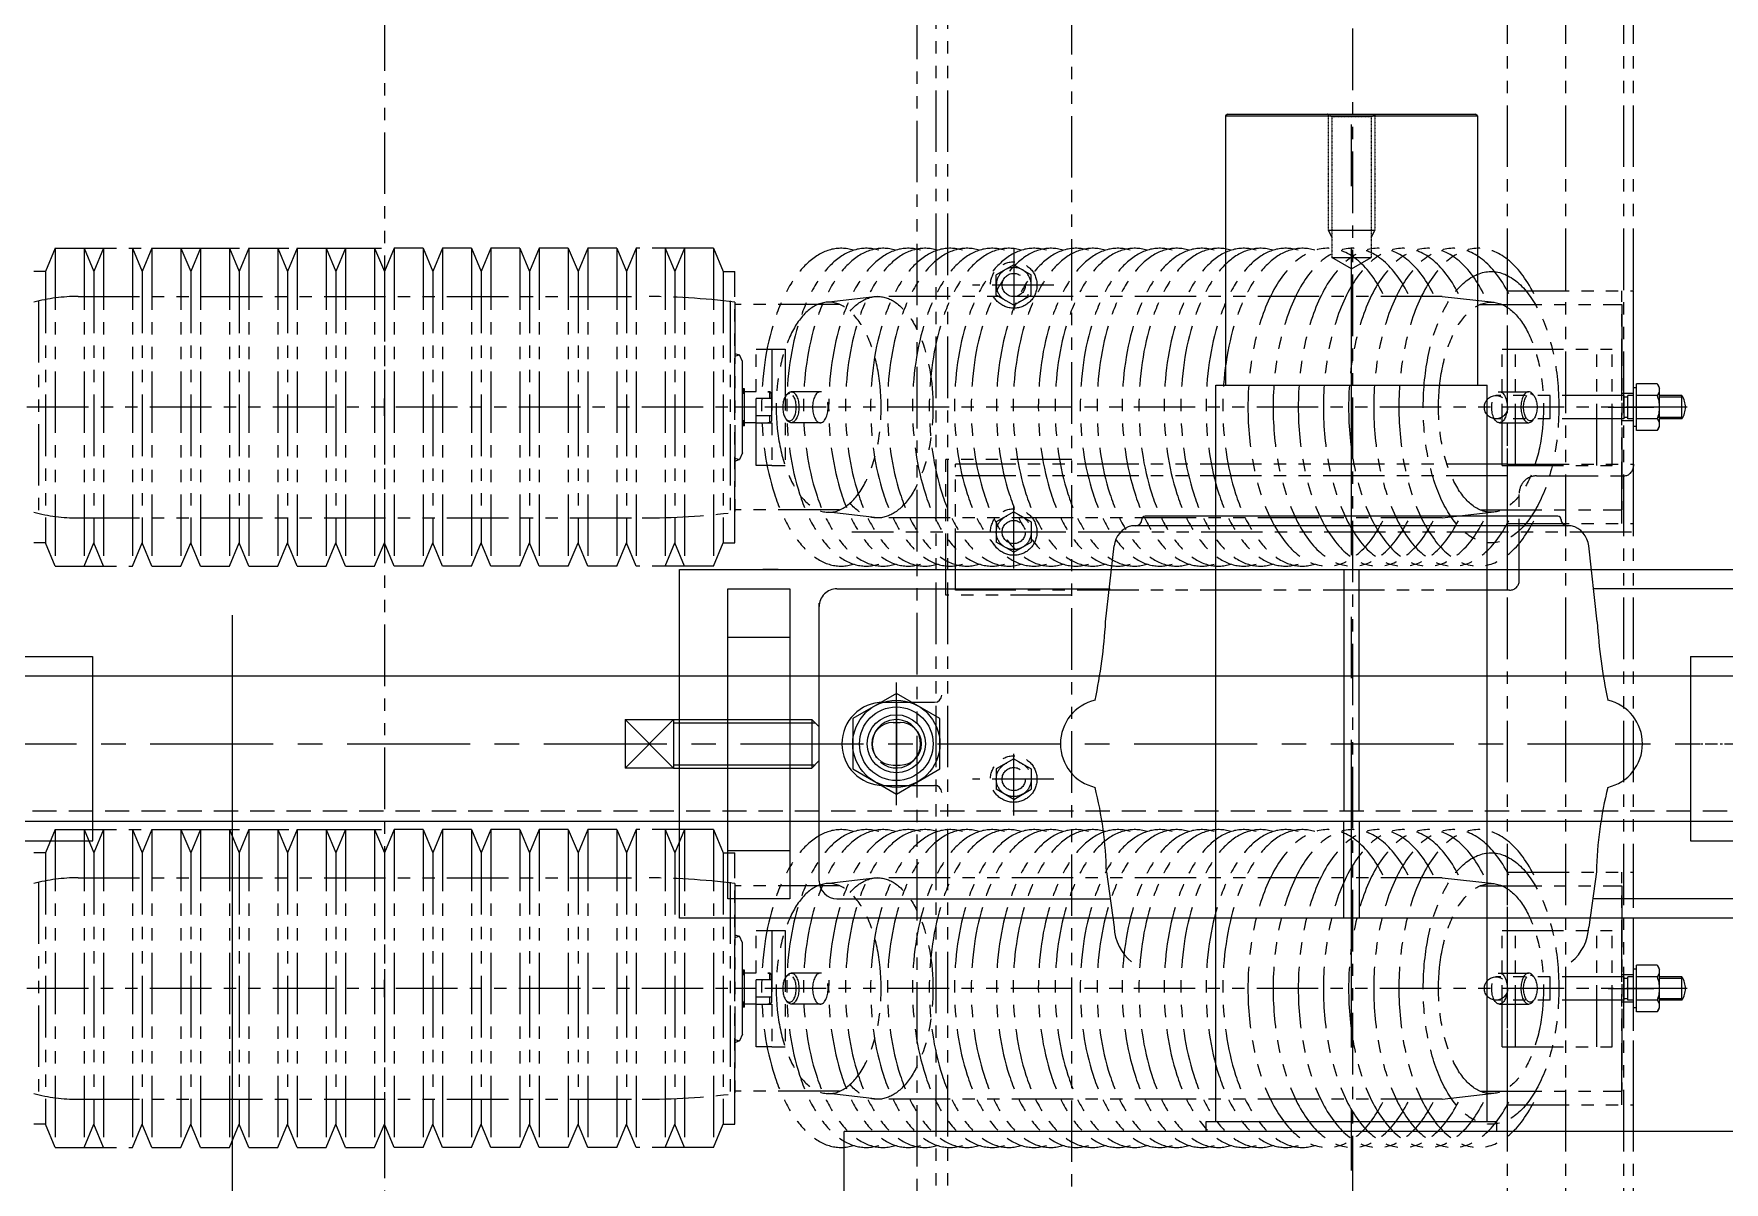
# Model space of a CAD drawing. Header units: millimetres. Extents: x -243837 to -5443, y 40 to 285140.
# Drawn here: x -191191 to -190318, y 79291 to 79884 of the extents above; entities that cross this region are included whole.
import ezdxf

# ---------------------------------------------------------------- set-up
doc = ezdxf.new("R2010")
doc.units = ezdxf.units.MM
for name, pattern in [('CENTER', [50.8, 31.75, -6.35, 6.35, -6.35]), ('CENTER2', [1.125, 0.75, -0.125, 0.125, -0.125]), ('HIDDEN', [0.375, 0.25, -0.125]), ('PHANTOM', [63.5, 31.75, -6.35, 6.35, -6.35, 6.35, -6.35])]:
    doc.linetypes.add(name, pattern=pattern)
for name, color, linetype, lineweight in [('2', 3, 'Continuous', 20), ('CEN', 1, 'CENTER', 9), ('HIDDEN', 2, 'HIDDEN', 0), ('OBJECT R', 3, 'Continuous', 25), ('PHANTAM', 21, 'PHANTOM', 0), ('R-CENTER', 1, 'CENTER2', 5), ('R-OBJECT', 2, 'Continuous', 20)]:
    doc.layers.add(name, color=color, linetype=linetype, lineweight=lineweight)

# ---------------------------------------------------------------- blocks, each defined once
blk = doc.blocks.new('DDFDFDFFSDF')
at = {"layer": 'PHANTAM'}
for p, q in [((0, 4910.71, -0.65), (0, -644.61, -0.71)), ((500, -210.93, 165.86), (500, 4894.73, 172.22)), ((580, 574.86, 166.13), (580, 4894.73, 170.79)), ((610, 574.86, 166.13), (610, 4894.73, 170.79)), ((640, 574.86, -0.71), (640, 4894.73, 3.95)), ((645, 574.86, 166.13), (645, 4894.73, 170.79)), ((275, 4027.73, 3889.13), (275, 1154.11, 10120.64)), ((285, 1154.11, 5494.02), (285, 4027.73, -737.49)), ((291, 1154.11, 3328.28), (291, 4027.73, -2903.24)), ((355, 1648.89, 6939.76), (355, 4027.73, 4506.98)), ((-170, 2755.39, 170.28), (-175, 2743.39, 170.28)), ((-170, 2755.39, 170.28), (-170, 2591.39, 170.28)), ((-170, 2755.39, 170.28), (-1.42, 2755.39, 170.28)), ((-155, 2755.39, 170.28), (-155, 2591.39, 170.28)), ((-155, 2755.39, 170.28), (-150, 2743.39, 170.28)), ((-145, 2755.39, 170.28), (-150, 2743.39, 170.28)), ((-145, 2755.39, 170.28), (-145, 2591.39, 170.28)), ((-130, 2755.39, 170.28), (-130, 2591.39, 170.28)), ((-130, 2755.39, 170.28), (-125, 2743.39, 170.28)), ((-120, 2755.39, 170.28), (-125, 2743.39, 170.28)), ((-120, 2755.39, 170.28), (-120, 2591.39, 170.28)), ((-120, 2755.39, 170.28), (-105, 2755.39, 170.28)), ((-105, 2755.39, 170.28), (-105, 2591.39, 170.28)), ((-105, 2755.39, 170.28), (-100, 2743.39, 170.28)), ((-95, 2755.39, 170.28), (-100, 2743.39, 170.28)), ((-95, 2755.39, 170.28), (-95, 2591.39, 170.28)), ((-95, 2755.39, 170.28), (-80, 2755.39, 170.28)), ((-80, 2755.39, 170.28), (-80, 2591.39, 170.28)), ((-80, 2755.39, 170.28), (-75, 2743.39, 170.28)), ((-70, 2755.39, 170.28), (-75, 2743.39, 170.28)), ((-70, 2755.39, 170.28), (-70, 2591.39, 170.28)), ((-70, 2755.39, 170.28), (-55, 2755.39, 170.28)), ((-55, 2755.39, 170.28), (-55, 2591.39, 170.28)), ((-55, 2755.39, 170.28), (-50, 2743.39, 170.28)), ((-45, 2755.39, 170.28), (-50, 2743.39, 170.28)), ((-45, 2755.39, 170.28), (-45, 2591.39, 170.28)), ((-45, 2755.39, 170.28), (-30, 2755.39, 170.28)), ((-30, 2755.39, 170.28), (-30, 2591.39, 170.28)), ((-30, 2755.39, 170.28), (-25, 2743.39, 170.28)), ((-20, 2755.39, 170.28), (-25, 2743.39, 170.28)), ((-20, 2755.39, 170.28), (-20, 2591.39, 170.28)), ((-20, 2755.39, 170.28), (-5, 2755.39, 170.28)), ((-5, 2755.39, 170.28), (-5, 2591.39, 170.28)), ((-5, 2755.39, 170.28), (0, 2743.39, 170.28)), ((5, 2755.39, 170.28), (0, 2743.39, 170.28)), ((5, 2755.39, 170.28), (5, 2591.39, 170.28)), ((20, 2755.39, 170.28), (5, 2755.39, 170.28)), ((20, 2755.39, 170.28), (20, 2591.39, 170.28)), ((20, 2755.39, 170.28), (25, 2743.39, 170.28)), ((30, 2755.39, 170.28), (25, 2743.39, 170.28)), ((30, 2755.39, 170.28), (30, 2591.39, 170.28)), ((45, 2755.39, 170.28), (30, 2755.39, 170.28)), ((45, 2755.39, 170.28), (45, 2591.39, 170.28)), ((45, 2755.39, 170.28), (50, 2743.39, 170.28)), ((55, 2755.39, 170.28), (50, 2743.39, 170.28)), ((55, 2755.39, 170.28), (55, 2591.39, 170.28)), ((70, 2755.39, 170.28), (55, 2755.39, 170.28)), ((70, 2755.39, 170.28), (70, 2591.39, 170.28)), ((70, 2755.39, 170.28), (75, 2743.39, 170.28)), ((80, 2755.39, 170.28), (75, 2743.39, 170.28)), ((80, 2755.39, 170.28), (80, 2591.39, 170.28)), ((95, 2755.39, 170.28), (80, 2755.39, 170.28)), ((95, 2755.39, 170.28), (95, 2591.39, 170.28)), ((95, 2755.39, 170.28), (100, 2743.39, 170.28)), ((105, 2755.39, 170.28), (100, 2743.39, 170.28)), ((105, 2755.39, 170.28), (105, 2591.39, 170.28)), ((120, 2755.39, 170.28), (105, 2755.39, 170.28)), ((120, 2755.39, 170.28), (120, 2591.39, 170.28)), ((120, 2755.39, 170.28), (125, 2743.39, 170.28)), ((130, 2755.39, 170.28), (125, 2743.39, 170.28)), ((130, 2755.39, 170.28), (130, 2591.39, 170.28)), ((170, 2755.39, 170.28), (130, 2755.39, 170.28)), ((145, 2755.39, 170.28), (145, 2591.39, 170.28)), ((145, 2755.39, 170.28), (150, 2743.39, 170.28)), ((155, 2755.39, 170.28), (150, 2743.39, 170.28)), ((155, 2755.39, 170.28), (155, 2591.39, 170.28)), ((170, 2755.39, 170.28), (170, 2591.39, 170.28)), ((170, 2755.39, 170.28), (175, 2743.39, 170.28)), ((325, 2755.22, 3997.96), (325, 2719.46, 3997.96)), ((-175, 2743.39, 170.28), (-181, 2743.39, 170.28)), ((-175, 2743.39, 170.28), (-175, 2603.39, 170.28)), ((-150, 2743.39, 170.28), (-150, 2603.39, 170.28)), ((-125, 2743.39, 170.28), (-125, 2603.39, 170.28)), ((-100, 2743.39, 170.28), (-100, 2603.39, 170.28)), ((-75, 2743.39, 170.28), (-75, 2603.39, 170.28)), ((-50, 2743.39, 170.28), (-50, 2603.39, 170.28)), ((-25, 2743.39, 170.28), (-25, 2603.39, 170.28)), ((0, 2743.39, 170.28), (0, 2603.39, 170.28)), ((0, 2743.39, 170.28), (0, 2603.39, 170.28)), ((25, 2743.39, 170.28), (25, 2603.39, 170.28)), ((50, 2743.39, 170.28), (50, 2603.39, 170.28)), ((75, 2743.39, 170.28), (75, 2603.39, 170.28)), ((100, 2743.39, 170.28), (100, 2603.39, 170.28)), ((125, 2743.39, 170.28), (125, 2603.39, 170.28)), ((150, 2743.39, 170.28), (150, 2603.39, 170.28)), ((175, 2743.39, 170.28), (175, 2603.39, 170.28)), ((175, 2743.39, 170.28), (181, 2743.39, 170.28)), ((181, 2603.39, 170.28), (181, 2743.39, 170.28)), ((325, 2746.89, 3997.96), (315.96, 2741.67, 3997.96)), ((315.96, 2731.23, 3997.96), (315.96, 2741.67, 3997.96)), ((325, 2746.89, 3997.96), (334.03, 2741.67, 3997.96)), ((334.03, 2731.23, 3997.96), (334.03, 2741.67, 3997.96)), ((345.61, 2736.45, 3997.96), (303.61, 2736.45, 3997.96)), ((580, 2726.43, 170.28), (580, 2733.39, 170.28)), ((580, 2733.39, 170.28), (645, 2733.39, 170.28)), ((639, 2613.39, 170.28), (639, 2733.39, 170.28)), ((645, 2613.39, 170.28), (645, 2733.39, 170.28)), ((-178.57, 2728.2, 170.28), (-178.57, 2618.59, 170.28)), ((-158.15, 2730.54, 170.28), (133.15, 2730.54, 170.28)), ((178.57, 2728.2, 170.28), (178.57, 2618.59, 170.28)), ((181, 2727.59, 170.28), (181, 2619.19, 170.28)), ((235.05, 2726.43, 170.28), (181, 2726.43, 170.28)), ((254.7, 2730.54, 170.28), (229.45, 2727.59, 170.28)), ((546.21, 2730.54, 170.28), (254.7, 2730.54, 170.28)), ((325, 2726.01, 3997.96), (315.96, 2731.23, 3997.96)), ((325, 2726.01, 3997.96), (334.03, 2731.23, 3997.96)), ((546.21, 2730.54, 170.28), (572.99, 2727.51, 170.28)), ((565.86, 2726.43, 170.28), (639, 2726.43, 170.28)), ((580, 2620.36, 170.28), (580, 2726.43, 170.28)), ((639, 2726.43, 170.28), (639, 2620.36, 170.28)), ((181, 2701.17, 170.28), (183.15, 2700.39, 170.28)), ((181, 2699.75, 170.28), (183.15, 2700.39, 170.28)), ((181, 2699.67, 170.28), (183.4, 2700.39, 170.28)), ((184.9, 2696.89, 170.28), (183.4, 2700.39, 170.28)), ((192, 2703.39, 170.28), (200, 2703.39, 170.28)), ((192, 2643.39, 170.28), (192, 2703.39, 170.28)), ((200, 2703.39, 170.28), (206.88, 2703.39, 170.28)), ((200, 2703.39, 170.28), (200, 2643.39, 170.28)), ((206.93, 2703.39, 170.28), (206.93, 2643.39, 170.28)), ((577.16, 2643.39, 170.28), (577.16, 2703.39, 170.28)), ((577.16, 2703.39, 170.28), (634, 2703.39, 170.28)), ((584.08, 2643.39, 170.28), (584.08, 2703.39, 170.28)), ((626, 2643.39, 170.28), (626, 2703.39, 170.28)), ((634, 2643.39, 170.28), (634, 2703.39, 170.28)), ((184.9, 2681.39, 170.28), (184.9, 2696.89, 170.28)), ((186, 2682.94, 170.28), (184.9, 2682.94, 170.28)), ((184.9, 2663.84, 170.28), (184.9, 2682.94, 170.28)), ((186, 2681.26, 170.28), (184.9, 2682.36, 170.28)), ((186, 2680.56, 170.28), (184.9, 2681.66, 170.28)), ((184.9, 2665.39, 170.28), (184.9, 2681.39, 170.28)), ((185.36, 2680.49, 170.28), (184.9, 2680.95, 170.28)), ((186, 2680.49, 170.28), (184.9, 2680.49, 170.28)), ((186, 2681.97, 170.28), (185.03, 2682.94, 170.28)), ((186, 2682.68, 170.28), (185.73, 2682.94, 170.28)), ((186, 2663.84, 170.28), (186, 2682.94, 170.28)), ((186, 2665.39, 170.28), (186, 2681.39, 170.28)), ((192, 2681.39, 170.28), (186, 2681.39, 170.28)), ((199, 2681.39, 170.28), (198, 2681.39, 170.28)), ((198, 2681.39, 170.28), (199, 2681.39, 170.28)), ((199, 2681.39, 170.28), (199, 2677.89, 170.28)), ((200, 2680.39, 170.28), (199, 2681.39, 170.28)), ((199, 2681.39, 170.28), (200, 2680.39, 170.28)), ((199, 2677.89, 170.28), (199, 2681.39, 170.28)), ((200, 2666.39, 170.28), (200, 2680.39, 170.28)), ((200, 2666.39, 170.28), (200, 2680.39, 170.28)), ((225.12, 2681.39, 170.28), (210.06, 2681.39, 170.28)), ((575.78, 2681.39, 170.28), (590.85, 2681.39, 170.28)), ((645, 2680.39, 170.28), (639, 2680.39, 170.28)), ((645, 2680.39, 170.28), (639, 2680.39, 170.28)), ((646.5, 2683.39, 170.28), (645, 2683.39, 170.28)), ((657.25, 2685.39, 170.28), (646.5, 2685.39, 170.28)), ((646.5, 2661.39, 170.28), (646.5, 2685.39, 170.28)), ((657.25, 2685.39, 170.28), (658.5, 2683.23, 170.28)), ((658.5, 2663.56, 170.28), (658.5, 2683.23, 170.28)), ((672.71, 2673.39, 170.28), (-672.71, 2673.39, 170.28)), ((0, 2668.95, 170.28), (0, 2677.84, 170.28)), ((192, 2673.39, 170.28), (181, 2673.39, 170.28)), ((192, 2668.89, 170.28), (192, 2677.89, 170.28)), ((200, 2677.89, 170.28), (192, 2677.89, 170.28)), ((640, 2679.39, 170.28), (574, 2679.39, 170.28)), ((602, 2667.39, 170.28), (602, 2679.39, 170.28)), ((631.94, 2673.39, 170.28), (655.45, 2673.39, 170.28)), ((634, 2673.39, 170.28), (639, 2673.39, 170.28)), ((640, 2679.39, 170.28), (640, 2667.39, 170.28)), ((642, 2678.64, 170.28), (640, 2678.64, 170.28)), ((642, 2667.39, 170.28), (642, 2679.39, 170.28)), ((645, 2679.39, 170.28), (642, 2679.39, 170.28)), ((657.25, 2679.39, 170.28), (646.5, 2679.39, 170.28)), ((670, 2679.39, 170.28), (658.5, 2679.39, 170.28)), ((670, 2678.64, 170.28), (658.5, 2678.64, 170.28)), ((670, 2667.39, 170.28), (670, 2679.39, 170.28)), ((186, 2666.29, 170.28), (184.9, 2666.29, 170.28)), ((186, 2665, 170.28), (184.9, 2666.1, 170.28)), ((184.9, 2649.89, 170.28), (184.9, 2665.39, 170.28)), ((186, 2664.29, 170.28), (184.9, 2665.39, 170.28)), ((185.74, 2663.84, 170.28), (184.9, 2664.69, 170.28)), ((185.03, 2663.84, 170.28), (184.9, 2663.98, 170.28)), ((186, 2663.84, 170.28), (184.9, 2663.84, 170.28)), ((186, 2665.71, 170.28), (185.41, 2666.29, 170.28)), ((192, 2665.39, 170.28), (186, 2665.39, 170.28)), ((200, 2668.89, 170.28), (192, 2668.89, 170.28)), ((192, 2665.39, 170.28), (200, 2665.39, 170.28)), ((199, 2665.39, 170.28), (198, 2665.39, 170.28)), ((198, 2665.39, 170.28), (199, 2665.39, 170.28)), ((199, 2665.39, 170.28), (199, 2668.89, 170.28)), ((199, 2665.39, 170.28), (199, 2668.89, 170.28)), ((200, 2666.39, 170.28), (199, 2665.39, 170.28)), ((200, 2666.39, 170.28), (199, 2665.39, 170.28)), ((199, 2665.39, 170.28), (200, 2666.39, 170.28)), ((225.12, 2665.39, 170.28), (210.06, 2665.39, 170.28)), ((640, 2667.39, 170.28), (574, 2667.39, 170.28)), ((575.78, 2665.39, 170.28), (590.85, 2665.39, 170.28)), ((580, 2659.39, 170.28), (580, 2663.39, 170.28)), ((645, 2666.39, 170.28), (638.77, 2666.39, 170.28)), ((645, 2666.39, 170.28), (639, 2666.39, 170.28)), ((642, 2668.14, 170.28), (640, 2668.14, 170.28)), ((645, 2667.39, 170.28), (642, 2667.39, 170.28)), ((646.5, 2663.39, 170.28), (645, 2663.39, 170.28)), ((657.25, 2667.39, 170.28), (646.5, 2667.39, 170.28)), ((657.25, 2661.39, 170.28), (658.5, 2663.56, 170.28)), ((670, 2668.14, 170.28), (657.55, 2668.14, 170.28)), ((670, 2667.39, 170.28), (658.5, 2667.39, 170.28)), ((580, 2653.39, 170.28), (580, 2659.39, 170.28)), ((657.25, 2661.39, 170.28), (646.5, 2661.39, 170.28)), ((181, 2647.11, 170.28), (183.4, 2646.39, 170.28)), ((181, 2647.04, 170.28), (183.15, 2646.39, 170.28)), ((181, 2645.62, 170.28), (183.15, 2646.39, 170.28)), ((184.9, 2649.89, 170.28), (183.4, 2646.39, 170.28)), ((355, 2646.46, 8473.93), (290, 2646.46, 8392.07)), ((290, 2576.46, 5153.4), (290, 2646.46, 5153.4)), ((200, 2643.39, 170.28), (192, 2643.39, 170.28)), ((200, 2643.39, 170.28), (206.88, 2643.39, 170.28)), ((580, 2643.96, 6713.92), (295, 2643.96, 8384.15)), ((295, 2578.96, 5153.4), (295, 2643.96, 5153.4)), ((580, 2637.96, 6771.79), (295, 2637.96, 8423.2)), ((577.16, 2643.39, 170.28), (634, 2643.39, 170.28)), ((580, 2643.96, 7164.86), (645, 2643.96, 7164.86)), ((580, 2578.96, 7164.86), (580, 2643.96, 7164.86)), ((595, 2637.96, 7164.86), (640, 2637.96, 7164.86)), ((645, 2643.96, 7164.86), (645, 2642.96, 7164.86)), ((586, 2583.96, 7164.86), (586, 2628.96, 7164.86)), ((235.05, 2620.36, 170.28), (181, 2620.36, 170.28)), ((254.7, 2616.24, 170.28), (229.45, 2619.19, 170.28)), ((325, 2619.4, 10178.38), (315.96, 2614.18, 10178.38)), ((325, 2590.19, 10178.38), (325, 2625.95, 10178.38)), ((325, 2619.4, 10178.38), (334.03, 2614.18, 10178.38)), ((546.21, 2616.24, 170.28), (571.45, 2619.19, 170.28)), ((565.86, 2620.36, 170.28), (639, 2620.36, 170.28)), ((580, 2613.39, 170.28), (580, 2620.36, 170.28)), ((-158.15, 2616.24, 170.28), (133.15, 2616.24, 170.28)), ((546.21, 2616.24, 170.28), (254.7, 2616.24, 170.28)), ((315.96, 2614.18, 10178.38), (315.96, 2603.74, 10178.38)), ((334.03, 2614.18, 10178.38), (334.03, 2603.74, 10178.38)), ((580, 2613.39, 170.28), (645, 2613.39, 170.28)), ((-175, 2603.39, 170.28), (-181, 2603.39, 170.28)), ((-170, 2591.39, 170.28), (-175, 2603.39, 170.28)), ((-155, 2591.39, 170.28), (-150, 2603.39, 170.28)), ((-145, 2591.39, 170.28), (-150, 2603.39, 170.28)), ((-130, 2591.39, 170.28), (-125, 2603.39, 170.28)), ((-120, 2591.39, 170.28), (-125, 2603.39, 170.28)), ((-105, 2591.39, 170.28), (-100, 2603.39, 170.28)), ((-95, 2591.39, 170.28), (-100, 2603.39, 170.28)), ((-80, 2591.39, 170.28), (-75, 2603.39, 170.28)), ((-70, 2591.39, 170.28), (-75, 2603.39, 170.28)), ((-55, 2591.39, 170.28), (-50, 2603.39, 170.28)), ((-45, 2591.39, 170.28), (-50, 2603.39, 170.28)), ((-30, 2591.39, 170.28), (-25, 2603.39, 170.28)), ((-20, 2591.39, 170.28), (-25, 2603.39, 170.28)), ((-5, 2591.39, 170.28), (0, 2603.39, 170.28)), ((5, 2591.39, 170.28), (0, 2603.39, 170.28)), ((20, 2591.39, 170.28), (25, 2603.39, 170.28)), ((30, 2591.39, 170.28), (25, 2603.39, 170.28)), ((45, 2591.39, 170.28), (50, 2603.39, 170.28)), ((55, 2591.39, 170.28), (50, 2603.39, 170.28)), ((70, 2591.39, 170.28), (75, 2603.39, 170.28)), ((80, 2591.39, 170.28), (75, 2603.39, 170.28)), ((95, 2591.39, 170.28), (100, 2603.39, 170.28)), ((105, 2591.39, 170.28), (100, 2603.39, 170.28)), ((120, 2591.39, 170.28), (125, 2603.39, 170.28)), ((130, 2591.39, 170.28), (125, 2603.39, 170.28)), ((145, 2591.39, 170.28), (150, 2603.39, 170.28)), ((155, 2591.39, 170.28), (150, 2603.39, 170.28)), ((170, 2591.39, 170.28), (175, 2603.39, 170.28)), ((175, 2603.39, 170.28), (181, 2603.39, 170.28)), ((643.95, 2608.96, 6675.99), (241.37, 2608.96, 8210.16)), ((345.61, 2608.96, 10178.38), (303.61, 2608.96, 10178.38)), ((325, 2598.52, 10178.38), (315.96, 2603.74, 10178.38)), ((325, 2598.52, 10178.38), (334.03, 2603.74, 10178.38)), ((-170, 2591.39, 170.28), (-130, 2591.39, 170.28)), ((-120, 2591.39, 170.28), (-105, 2591.39, 170.28)), ((-95, 2591.39, 170.28), (-80, 2591.39, 170.28)), ((-70, 2591.39, 170.28), (-55, 2591.39, 170.28)), ((-45, 2591.39, 170.28), (-30, 2591.39, 170.28)), ((-20, 2591.39, 170.28), (-5, 2591.39, 170.28)), ((20, 2591.39, 170.28), (5, 2591.39, 170.28)), ((45, 2591.39, 170.28), (30, 2591.39, 170.28)), ((70, 2591.39, 170.28), (55, 2591.39, 170.28)), ((95, 2591.39, 170.28), (80, 2591.39, 170.28)), ((120, 2591.39, 170.28), (105, 2591.39, 170.28)), ((170, 2591.39, 170.28), (130, 2591.39, 170.28)), ((355, 2576.46, 8478.25), (290, 2576.46, 8397.56)), ((580, 2578.96, 6713.93), (295, 2578.96, 8384.16)), ((581, 2578.96, 7164.86), (580, 2578.96, 7164.86)), ((581, 2578.96, 7164.86), (580, 2578.96, 7164.86)), ((325, 2462.7, 3997.96), (325, 2498.46, 3997.96)), ((325, 2491.91, 3997.96), (315.96, 2486.69, 3997.96)), ((325, 2491.91, 3997.96), (334.03, 2486.69, 3997.96)), ((345.61, 2481.47, 3997.96), (303.61, 2481.47, 3997.96)), ((315.96, 2486.69, 3997.96), (315.96, 2476.24, 3997.96)), ((334.03, 2486.69, 3997.96), (334.03, 2476.24, 3997.96)), ((325, 2471.02, 3997.96), (315.96, 2476.24, 3997.96)), ((325, 2471.02, 3997.96), (334.03, 2476.24, 3997.96)), ((-170, 2455.39, 170.28), (-175, 2443.39, 170.28)), ((-170, 2455.39, 170.28), (-170, 2291.39, 170.28)), ((-170, 2455.39, 170.28), (-1.42, 2455.39, 170.28)), ((-155, 2455.39, 170.28), (-155, 2291.39, 170.28)), ((-155, 2455.39, 170.28), (-150, 2443.39, 170.28)), ((-145, 2455.39, 170.28), (-150, 2443.39, 170.28)), ((-145, 2455.39, 170.28), (-145, 2291.39, 170.28)), ((-130, 2455.39, 170.28), (-130, 2291.39, 170.28)), ((-130, 2455.39, 170.28), (-125, 2443.39, 170.28)), ((-120, 2455.39, 170.28), (-125, 2443.39, 170.28)), ((-120, 2455.39, 170.28), (-120, 2291.39, 170.28)), ((-120, 2455.39, 170.28), (-105, 2455.39, 170.28)), ((-105, 2455.39, 170.28), (-105, 2291.39, 170.28)), ((-105, 2455.39, 170.28), (-100, 2443.39, 170.28)), ((-95, 2455.39, 170.28), (-100, 2443.39, 170.28)), ((-95, 2455.39, 170.28), (-95, 2291.39, 170.28)), ((-95, 2455.39, 170.28), (-80, 2455.39, 170.28)), ((-80, 2455.39, 170.28), (-80, 2291.39, 170.28)), ((-80, 2455.39, 170.28), (-75, 2443.39, 170.28)), ((-70, 2455.39, 170.28), (-75, 2443.39, 170.28)), ((-70, 2455.39, 170.28), (-70, 2291.39, 170.28)), ((-70, 2455.39, 170.28), (-55, 2455.39, 170.28)), ((-55, 2455.39, 170.28), (-55, 2291.39, 170.28)), ((-55, 2455.39, 170.28), (-50, 2443.39, 170.28)), ((-45, 2455.39, 170.28), (-50, 2443.39, 170.28)), ((-45, 2455.39, 170.28), (-45, 2291.39, 170.28)), ((-45, 2455.39, 170.28), (-30, 2455.39, 170.28)), ((-30, 2455.39, 170.28), (-30, 2291.39, 170.28)), ((-30, 2455.39, 170.28), (-25, 2443.39, 170.28)), ((-20, 2455.39, 170.28), (-25, 2443.39, 170.28)), ((-20, 2455.39, 170.28), (-20, 2291.39, 170.28)), ((-20, 2455.39, 170.28), (-5, 2455.39, 170.28)), ((-5, 2455.39, 170.28), (-5, 2291.39, 170.28)), ((-5, 2455.39, 170.28), (0, 2443.39, 170.28)), ((5, 2455.39, 170.28), (0, 2443.39, 170.28)), ((5, 2455.39, 170.28), (5, 2291.39, 170.28)), ((20, 2455.39, 170.28), (5, 2455.39, 170.28)), ((20, 2455.39, 170.28), (20, 2291.39, 170.28)), ((20, 2455.39, 170.28), (25, 2443.39, 170.28)), ((30, 2455.39, 170.28), (25, 2443.39, 170.28)), ((30, 2455.39, 170.28), (30, 2291.39, 170.28)), ((45, 2455.39, 170.28), (30, 2455.39, 170.28)), ((45, 2455.39, 170.28), (45, 2291.39, 170.28)), ((45, 2455.39, 170.28), (50, 2443.39, 170.28)), ((55, 2455.39, 170.28), (50, 2443.39, 170.28)), ((55, 2455.39, 170.28), (55, 2291.39, 170.28)), ((70, 2455.39, 170.28), (55, 2455.39, 170.28)), ((70, 2455.39, 170.28), (70, 2291.39, 170.28)), ((70, 2455.39, 170.28), (75, 2443.39, 170.28)), ((80, 2455.39, 170.28), (75, 2443.39, 170.28)), ((80, 2455.39, 170.28), (80, 2291.39, 170.28)), ((95, 2455.39, 170.28), (80, 2455.39, 170.28)), ((95, 2455.39, 170.28), (95, 2291.39, 170.28)), ((95, 2455.39, 170.28), (100, 2443.39, 170.28)), ((105, 2455.39, 170.28), (100, 2443.39, 170.28)), ((105, 2455.39, 170.28), (105, 2291.39, 170.28)), ((120, 2455.39, 170.28), (105, 2455.39, 170.28)), ((120, 2455.39, 170.28), (120, 2291.39, 170.28)), ((120, 2455.39, 170.28), (125, 2443.39, 170.28)), ((130, 2455.39, 170.28), (125, 2443.39, 170.28)), ((130, 2455.39, 170.28), (130, 2291.39, 170.28)), ((170, 2455.39, 170.28), (130, 2455.39, 170.28)), ((145, 2455.39, 170.28), (145, 2291.39, 170.28)), ((145, 2455.39, 170.28), (150, 2443.39, 170.28)), ((155, 2455.39, 170.28), (150, 2443.39, 170.28)), ((155, 2455.39, 170.28), (155, 2291.39, 170.28)), ((170, 2455.39, 170.28), (170, 2291.39, 170.28)), ((170, 2455.39, 170.28), (175, 2443.39, 170.28)), ((-175, 2443.39, 170.28), (-181, 2443.39, 170.28)), ((-175, 2443.39, 170.28), (-175, 2303.39, 170.28)), ((-150, 2443.39, 170.28), (-150, 2303.39, 170.28)), ((-125, 2443.39, 170.28), (-125, 2303.39, 170.28)), ((-100, 2443.39, 170.28), (-100, 2303.39, 170.28)), ((-75, 2443.39, 170.28), (-75, 2303.39, 170.28)), ((-50, 2443.39, 170.28), (-50, 2303.39, 170.28)), ((-25, 2443.39, 170.28), (-25, 2303.39, 170.28)), ((0, 2443.39, 170.28), (0, 2303.39, 170.28)), ((0, 2443.39, 170.28), (0, 2303.39, 170.28)), ((25, 2443.39, 170.28), (25, 2303.39, 170.28)), ((50, 2443.39, 170.28), (50, 2303.39, 170.28)), ((75, 2443.39, 170.28), (75, 2303.39, 170.28)), ((100, 2443.39, 170.28), (100, 2303.39, 170.28)), ((125, 2443.39, 170.28), (125, 2303.39, 170.28)), ((150, 2443.39, 170.28), (150, 2303.39, 170.28)), ((175, 2443.39, 170.28), (175, 2303.39, 170.28)), ((175, 2443.39, 170.28), (181, 2443.39, 170.28)), ((181, 2303.39, 170.28), (181, 2443.39, 170.28)), ((-178.57, 2428.2, 170.28), (-178.57, 2318.59, 170.28)), ((-158.15, 2430.54, 170.28), (133.15, 2430.54, 170.28)), ((178.57, 2428.2, 170.28), (178.57, 2318.59, 170.28)), ((181, 2427.59, 170.28), (181, 2319.19, 170.28)), ((254.7, 2430.54, 170.28), (229.45, 2427.59, 170.28)), ((546.21, 2430.54, 170.28), (254.7, 2430.54, 170.28)), ((546.21, 2430.54, 170.28), (572.99, 2427.51, 170.28)), ((580, 2426.43, 170.28), (580, 2433.39, 170.28)), ((580, 2433.39, 170.28), (645, 2433.39, 170.28)), ((639, 2313.39, 170.28), (639, 2433.39, 170.28)), ((645, 2313.39, 170.28), (645, 2433.39, 170.28)), ((235.05, 2426.43, 170.28), (181, 2426.43, 170.28)), ((565.86, 2426.43, 170.28), (639, 2426.43, 170.28)), ((580, 2320.36, 170.28), (580, 2426.43, 170.28)), ((639, 2426.43, 170.28), (639, 2320.36, 170.28)), ((181, 2401.17, 170.28), (183.15, 2400.39, 170.28)), ((181, 2399.75, 170.28), (183.15, 2400.39, 170.28)), ((181, 2399.67, 170.28), (183.4, 2400.39, 170.28)), ((184.9, 2396.89, 170.28), (183.4, 2400.39, 170.28)), ((192, 2403.39, 170.28), (200, 2403.39, 170.28)), ((192, 2343.39, 170.28), (192, 2403.39, 170.28)), ((200, 2403.39, 170.28), (206.88, 2403.39, 170.28)), ((200, 2403.39, 170.28), (200, 2343.39, 170.28)), ((206.93, 2403.39, 170.28), (206.93, 2343.39, 170.28)), ((577.16, 2343.39, 170.28), (577.16, 2403.39, 170.28)), ((577.16, 2403.39, 170.28), (634, 2403.39, 170.28)), ((584.08, 2343.39, 170.28), (584.08, 2403.39, 170.28)), ((626, 2343.39, 170.28), (626, 2403.39, 170.28)), ((634, 2343.39, 170.28), (634, 2403.39, 170.28)), ((184.9, 2381.39, 170.28), (184.9, 2396.89, 170.28)), ((186, 2382.94, 170.28), (184.9, 2382.94, 170.28)), ((184.9, 2363.84, 170.28), (184.9, 2382.94, 170.28)), ((186, 2382.16, 170.28), (185.21, 2382.94, 170.28)), ((186, 2382.86, 170.28), (185.92, 2382.94, 170.28)), ((186, 2363.84, 170.28), (186, 2382.94, 170.28)), ((646.5, 2383.39, 170.28), (645, 2383.39, 170.28)), ((657.25, 2385.39, 170.28), (646.5, 2385.39, 170.28)), ((646.5, 2361.39, 170.28), (646.5, 2385.39, 170.28)), ((657.25, 2385.39, 170.28), (658.5, 2383.23, 170.28)), ((658.5, 2363.56, 170.28), (658.5, 2383.23, 170.28)), ((0, 2368.95, 170.28), (0, 2377.84, 170.28)), ((186, 2381.45, 170.28), (184.9, 2382.55, 170.28)), ((186, 2380.74, 170.28), (184.9, 2381.84, 170.28)), ((184.9, 2365.39, 170.28), (184.9, 2381.39, 170.28)), ((185.54, 2380.49, 170.28), (184.9, 2381.14, 170.28)), ((186, 2380.49, 170.28), (184.9, 2380.49, 170.28)), ((186, 2365.39, 170.28), (186, 2381.39, 170.28)), ((192, 2381.39, 170.28), (186, 2381.39, 170.28)), ((192, 2368.89, 170.28), (192, 2377.89, 170.28)), ((200, 2377.89, 170.28), (192, 2377.89, 170.28)), ((199, 2381.39, 170.28), (198, 2381.39, 170.28)), ((198, 2381.39, 170.28), (199, 2381.39, 170.28)), ((199, 2381.39, 170.28), (199, 2377.89, 170.28)), ((200, 2380.39, 170.28), (199, 2381.39, 170.28)), ((199, 2381.39, 170.28), (200, 2380.39, 170.28)), ((199, 2377.89, 170.28), (199, 2381.39, 170.28)), ((200, 2366.39, 170.28), (200, 2380.39, 170.28)), ((200, 2366.39, 170.28), (200, 2380.39, 170.28)), ((225.12, 2381.39, 170.28), (210.06, 2381.39, 170.28)), ((640, 2379.39, 170.28), (574, 2379.39, 170.28)), ((575.78, 2381.39, 170.28), (590.85, 2381.39, 170.28)), ((602, 2367.39, 170.28), (602, 2379.39, 170.28)), ((645, 2380.39, 170.28), (639, 2380.39, 170.28)), ((645, 2380.39, 170.28), (639, 2380.39, 170.28)), ((640, 2379.39, 170.28), (640, 2367.39, 170.28)), ((642, 2378.64, 170.28), (640, 2378.64, 170.28)), ((642, 2367.39, 170.28), (642, 2379.39, 170.28)), ((645, 2379.39, 170.28), (642, 2379.39, 170.28)), ((657.25, 2379.39, 170.28), (646.5, 2379.39, 170.28)), ((670, 2379.39, 170.28), (658.5, 2379.39, 170.28)), ((670, 2378.64, 170.28), (658.5, 2378.64, 170.28)), ((670, 2367.39, 170.28), (670, 2379.39, 170.28)), ((672.71, 2373.39, 170.28), (-672.71, 2373.39, 170.28)), ((192, 2373.39, 170.28), (181, 2373.39, 170.28)), ((186, 2366.29, 170.28), (184.9, 2366.29, 170.28)), ((186, 2365.19, 170.28), (184.9, 2366.29, 170.28)), ((186, 2364.48, 170.28), (184.9, 2365.58, 170.28)), ((184.9, 2349.89, 170.28), (184.9, 2365.39, 170.28)), ((186, 2365.89, 170.28), (185.6, 2366.29, 170.28)), ((192, 2365.39, 170.28), (186, 2365.39, 170.28)), ((200, 2368.89, 170.28), (192, 2368.89, 170.28)), ((192, 2365.39, 170.28), (200, 2365.39, 170.28)), ((199, 2365.39, 170.28), (198, 2365.39, 170.28)), ((198, 2365.39, 170.28), (199, 2365.39, 170.28)), ((199, 2365.39, 170.28), (199, 2368.89, 170.28)), ((199, 2365.39, 170.28), (199, 2368.89, 170.28)), ((200, 2366.39, 170.28), (199, 2365.39, 170.28)), ((200, 2366.39, 170.28), (199, 2365.39, 170.28)), ((199, 2365.39, 170.28), (200, 2366.39, 170.28)), ((225.12, 2365.39, 170.28), (210.06, 2365.39, 170.28)), ((640, 2367.39, 170.28), (574, 2367.39, 170.28)), ((575.78, 2365.39, 170.28), (590.85, 2365.39, 170.28)), ((631.94, 2373.39, 170.28), (655.45, 2373.39, 170.28)), ((634, 2373.39, 170.28), (639, 2373.39, 170.28)), ((645, 2366.39, 170.28), (638.77, 2366.39, 170.28)), ((645, 2366.39, 170.28), (639, 2366.39, 170.28)), ((642, 2368.14, 170.28), (640, 2368.14, 170.28)), ((645, 2367.39, 170.28), (642, 2367.39, 170.28)), ((657.25, 2367.39, 170.28), (646.5, 2367.39, 170.28)), ((670, 2368.14, 170.28), (657.55, 2368.14, 170.28)), ((670, 2367.39, 170.28), (658.5, 2367.39, 170.28)), ((185.93, 2363.84, 170.28), (184.9, 2364.87, 170.28)), ((185.22, 2363.84, 170.28), (184.9, 2364.16, 170.28)), ((186, 2363.84, 170.28), (184.9, 2363.84, 170.28)), ((580, 2359.39, 170.28), (580, 2363.39, 170.28)), ((580, 2353.39, 170.28), (580, 2359.39, 170.28)), ((646.5, 2363.39, 170.28), (645, 2363.39, 170.28)), ((657.25, 2361.39, 170.28), (646.5, 2361.39, 170.28)), ((657.25, 2361.39, 170.28), (658.5, 2363.56, 170.28)), ((184.9, 2349.89, 170.28), (183.4, 2346.39, 170.28)), ((181, 2347.11, 170.28), (183.4, 2346.39, 170.28)), ((181, 2347.04, 170.28), (183.15, 2346.39, 170.28)), ((181, 2345.62, 170.28), (183.15, 2346.39, 170.28)), ((200, 2343.39, 170.28), (192, 2343.39, 170.28)), ((200, 2343.39, 170.28), (206.88, 2343.39, 170.28)), ((577.16, 2343.39, 170.28), (634, 2343.39, 170.28)), ((-158.15, 2316.24, 170.28), (133.15, 2316.24, 170.28)), ((235.05, 2320.36, 170.28), (181, 2320.36, 170.28)), ((254.7, 2316.24, 170.28), (229.45, 2319.19, 170.28)), ((546.21, 2316.24, 170.28), (254.7, 2316.24, 170.28)), ((546.21, 2316.24, 170.28), (571.45, 2319.19, 170.28)), ((565.86, 2320.36, 170.28), (639, 2320.36, 170.28)), ((580, 2313.39, 170.28), (580, 2320.36, 170.28)), ((580, 2313.39, 170.28), (645, 2313.39, 170.28)), ((-175, 2303.39, 170.28), (-181, 2303.39, 170.28)), ((-170, 2291.39, 170.28), (-175, 2303.39, 170.28)), ((-155, 2291.39, 170.28), (-150, 2303.39, 170.28)), ((-145, 2291.39, 170.28), (-150, 2303.39, 170.28)), ((-130, 2291.39, 170.28), (-125, 2303.39, 170.28)), ((-120, 2291.39, 170.28), (-125, 2303.39, 170.28)), ((-105, 2291.39, 170.28), (-100, 2303.39, 170.28)), ((-95, 2291.39, 170.28), (-100, 2303.39, 170.28)), ((-80, 2291.39, 170.28), (-75, 2303.39, 170.28)), ((-70, 2291.39, 170.28), (-75, 2303.39, 170.28)), ((-55, 2291.39, 170.28), (-50, 2303.39, 170.28)), ((-45, 2291.39, 170.28), (-50, 2303.39, 170.28)), ((-30, 2291.39, 170.28), (-25, 2303.39, 170.28)), ((-20, 2291.39, 170.28), (-25, 2303.39, 170.28)), ((-5, 2291.39, 170.28), (0, 2303.39, 170.28)), ((5, 2291.39, 170.28), (0, 2303.39, 170.28)), ((20, 2291.39, 170.28), (25, 2303.39, 170.28)), ((30, 2291.39, 170.28), (25, 2303.39, 170.28)), ((45, 2291.39, 170.28), (50, 2303.39, 170.28)), ((55, 2291.39, 170.28), (50, 2303.39, 170.28)), ((70, 2291.39, 170.28), (75, 2303.39, 170.28)), ((80, 2291.39, 170.28), (75, 2303.39, 170.28)), ((95, 2291.39, 170.28), (100, 2303.39, 170.28)), ((105, 2291.39, 170.28), (100, 2303.39, 170.28)), ((120, 2291.39, 170.28), (125, 2303.39, 170.28)), ((130, 2291.39, 170.28), (125, 2303.39, 170.28)), ((145, 2291.39, 170.28), (150, 2303.39, 170.28)), ((155, 2291.39, 170.28), (150, 2303.39, 170.28)), ((170, 2291.39, 170.28), (175, 2303.39, 170.28)), ((175, 2303.39, 170.28), (181, 2303.39, 170.28)), ((-170, 2291.39, 170.28), (-130, 2291.39, 170.28)), ((-120, 2291.39, 170.28), (-105, 2291.39, 170.28)), ((-95, 2291.39, 170.28), (-80, 2291.39, 170.28)), ((-70, 2291.39, 170.28), (-55, 2291.39, 170.28)), ((-45, 2291.39, 170.28), (-30, 2291.39, 170.28)), ((-20, 2291.39, 170.28), (-5, 2291.39, 170.28)), ((20, 2291.39, 170.28), (5, 2291.39, 170.28)), ((45, 2291.39, 170.28), (30, 2291.39, 170.28)), ((70, 2291.39, 170.28), (55, 2291.39, 170.28)), ((95, 2291.39, 170.28), (80, 2291.39, 170.28)), ((120, 2291.39, 170.28), (105, 2291.39, 170.28)), ((170, 2291.39, 170.28), (130, 2291.39, 170.28))]:
    blk.add_line(p, q, dxfattribs=at)
for centre, radius in [((325, 2736.45, 3997.96), 12), ((325, 2736.45, 3997.96), 6), ((0, 2673.39, 170.28), 0.155), ((574, 2673.39, 170.28), 6), ((325, 2608.96, 10178.38), 12), ((325, 2608.96, 10178.38), 6), ((325, 2481.47, 3997.96), 12), ((325, 2481.47, 3997.96), 6), ((574, 2373.39, 170.28), 6), ((0, 2373.39, 170.28), 0.155)]:
    blk.add_circle(centre, radius, dxfattribs=at)
for centre, radius, start, end in [((-158.15, 2640.54, 170.28), 90, 90, 104.70776), ((133.23, 2342.1, 170.28), 388.45, 82.93544, 90.0112), ((654.25, 2682.39, 170.28), 4.24, 314.99997, 45.00003), ((643.47, 2673.39, 170.28), 15.02, 336.46342, 23.53658), ((660.9, 2673.39, 170.28), 10.9, 326.60357, 33.39643), ((654.25, 2664.39, 170.28), 4.24, 314.99997, 45.00003), ((595, 2628.96, 7164.86), 9, 90, 180), ((640, 2642.96, 7164.86), 5, 270, 0), ((-158.15, 2706.24, 170.28), 90, 255.29224, 270), ((133.23, 3004.69, 170.28), 388.45, 269.9888, 277.06456), ((581, 2583.96, 7164.86), 5, 270, 0), ((-158.15, 2340.54, 170.28), 90, 90, 104.70776), ((133.23, 2042.1, 170.28), 388.45, 82.93544, 90.0112), ((654.25, 2382.39, 170.28), 4.24, 314.99997, 45.00003), ((643.47, 2373.39, 170.28), 15.02, 336.46342, 23.53658), ((660.9, 2373.39, 170.28), 10.9, 326.60357, 33.39643), ((654.25, 2364.39, 170.28), 4.24, 314.99997, 45.00003), ((-158.15, 2406.24, 170.28), 90, 255.29224, 270), ((133.23, 2704.69, 170.28), 388.45, 269.9888, 277.06456)]:
    blk.add_arc(centre, radius, start, end, dxfattribs=at)
for centre, major_axis, start_param, end_param in [((235.78, 2673.39, 170.28), (0, 82), 6.124096, 9.583867), ((248.77, 2673.39, 170.28), (0, 82), 6.124096, 9.583867), ((257.43, 2673.39, 170.28), (0, 82), 6.124096, 9.583867), ((270.42, 2673.39, 170.28), (0, 82), 6.124096, 9.583867), ((279.08, 2673.39, 170.28), (0, 82), 6.124096, 9.583867), ((292.07, 2673.39, 170.28), (0, 82), 6.124096, 9.583867), ((300.73, 2673.39, 170.28), (0, 82), 6.124096, 9.583867), ((313.72, 2673.39, 170.28), (0, 82), 6.124096, 9.583867), ((322.38, 2673.39, 170.28), (0, 82), 6.124096, 9.583867), ((335.37, 2673.39, 170.28), (0, 82), 6.124096, 9.583867), ((344.03, 2673.39, 170.28), (0, 82), 6.124096, 9.583867), ((357.02, 2673.39, 170.28), (0, 82), 6.124096, 9.583867), ((365.68, 2673.39, 170.28), (0, 82), 6.124096, 9.583867), ((378.68, 2673.39, 170.28), (0, 82), 6.124096, 9.583867), ((387.34, 2673.39, 170.28), (0, 82), 6.124096, 9.583867), ((400.33, 2673.39, 170.28), (0, 82), 6.124096, 9.583867), ((408.99, 2673.39, 170.28), (0, 82), 6.124096, 9.583867), ((421.98, 2673.39, 170.28), (0, 82), 6.124096, 9.583867), ((430.64, 2673.39, 170.28), (0, 82), 6.124096, 9.583867), ((443.63, 2673.39, 170.28), (0, 82), 6.124096, 9.583867), ((452.29, 2673.39, 170.28), (0, 82), 6.124096, 9.583867), ((465.28, 2673.39, 170.28), (0, 82), 6.124096, 9.583867), ((473.94, 2673.39, 170.28), (0, 82), 6.124096, 9.583867), ((486.93, 2673.39, 170.28), (0, 82), 5.507893, 10.200071), ((499.92, 2673.39, 170.28), (0, 82), 5.507893, 10.200071), ((512.91, 2673.39, 170.28), (0, 82), 5.507893, 10.200071), ((525.9, 2673.39, 170.28), (0, 82), 5.507893, 10.200071), ((538.89, 2673.39, 170.28), (0, 82), 5.507893, 10.200071), ((551.88, 2673.39, 170.28), (0, 82), 5.507893, 10.200071), ((564.87, 2673.39, 170.28), (0, 82), 5.507893, 10.200071), ((590.85, 2673.39, 170.28), (0, 8), 5.576234, 10.13173), ((486.93, 2373.39, 170.28), (0, 82), 5.507893, 10.200071), ((499.92, 2373.39, 170.28), (0, 82), 5.507893, 10.200071), ((512.91, 2373.39, 170.28), (0, 82), 5.507893, 10.200071), ((525.9, 2373.39, 170.28), (0, 82), 5.507893, 10.200071), ((538.89, 2373.39, 170.28), (0, 82), 5.507893, 10.200071), ((551.88, 2373.39, 170.28), (0, 82), 5.507893, 10.200071), ((564.87, 2373.39, 170.28), (0, 82), 5.507893, 10.200071), ((235.78, 2373.39, 170.28), (0, 82), 6.124096, 9.583867), ((248.77, 2373.39, 170.28), (0, 82), 6.124096, 9.583867), ((257.43, 2373.39, 170.28), (0, 82), 6.124096, 9.583867), ((270.42, 2373.39, 170.28), (0, 82), 6.124096, 9.583867), ((279.08, 2373.39, 170.28), (0, 82), 6.124096, 9.583867), ((292.07, 2373.39, 170.28), (0, 82), 6.124096, 9.583867), ((300.73, 2373.39, 170.28), (0, 82), 6.124096, 9.583867), ((313.72, 2373.39, 170.28), (0, 82), 6.124096, 9.583867), ((322.38, 2373.39, 170.28), (0, 82), 6.124096, 9.583867), ((335.37, 2373.39, 170.28), (0, 82), 6.124096, 9.583867), ((344.03, 2373.39, 170.28), (0, 82), 6.124096, 9.583867), ((357.02, 2373.39, 170.28), (0, 82), 6.124096, 9.583867), ((365.68, 2373.39, 170.28), (0, 82), 6.124096, 9.583867), ((378.68, 2373.39, 170.28), (0, 82), 6.124096, 9.583867), ((387.34, 2373.39, 170.28), (0, 82), 6.124096, 9.583867), ((400.33, 2373.39, 170.28), (0, 82), 6.124096, 9.583867), ((408.99, 2373.39, 170.28), (0, 82), 6.124096, 9.583867), ((421.98, 2373.39, 170.28), (0, 82), 6.124096, 9.583867), ((430.64, 2373.39, 170.28), (0, 82), 6.124096, 9.583867), ((443.63, 2373.39, 170.28), (0, 82), 6.124096, 9.583867), ((452.29, 2373.39, 170.28), (0, 82), 6.124096, 9.583867), ((465.28, 2373.39, 170.28), (0, 82), 6.124096, 9.583867), ((473.94, 2373.39, 170.28), (0, 82), 6.124096, 9.583867), ((590.85, 2373.39, 170.28), (0, 8), 5.576234, 10.13173)]:
    blk.add_ellipse(centre, major_axis=major_axis, ratio=0.5, start_param=start_param, end_param=end_param, dxfattribs=at)
at = {"layer": 'PHANTAM', "extrusion": (0, 0, -1)}
for centre, major_axis, ratio in [((325, 2736.45, 3997.96), (6.39, 6.39), 1), ((229.45, 2673.39, 170.28), (0, 54.2), 0.5), ((209.19, 2673.39, 170.28), (0, 7), 0.5), ((225.12, 2673.39, 170.28), (0, 8), 0.5), ((229.45, 2373.39, 170.28), (0, 54.2), 0.5), ((209.19, 2373.39, 170.28), (0, 7), 0.5), ((225.12, 2373.39, 170.28), (0, 8), 0.5)]:
    blk.add_ellipse(centre, major_axis=major_axis, ratio=ratio, dxfattribs=at)
at = {"layer": 'PHANTAM'}
for centre, major_axis, ratio in [((571.45, 2673.39, 170.28), (0, 70), 0.5), ((571.45, 2673.39, 170.28), (0, 54.2), 0.5), ((575.78, 2673.39, 170.28), (0, 8), 0.5), ((591.72, 2673.39, 170.28), (0, 7), 0.5), ((325, 2608.96, 10178.38), (6.39, -6.39), 1), ((325, 2481.47, 3997.96), (6.39, -6.39), 1), ((571.45, 2373.39, 170.28), (0, 70), 0.5), ((571.45, 2373.39, 170.28), (0, 54.2), 0.5), ((575.78, 2373.39, 170.28), (0, 8), 0.5), ((591.72, 2373.39, 170.28), (0, 7), 0.5)]:
    blk.add_ellipse(centre, major_axis=major_axis, ratio=ratio, dxfattribs=at)
at = {"layer": 'PHANTAM', "extrusion": (0, 0, -1)}
for centre, major_axis, start_param, end_param in [((254.7, 2673.39, 170.28), (0, 57.15), 5.761132, 9.946831), ((210.06, 2673.39, 170.28), (0, 8), 5.576234, 10.13173), ((254.7, 2373.39, 170.28), (0, 57.15), 5.761132, 9.946831), ((210.06, 2373.39, 170.28), (0, 8), 5.576234, 10.13173)]:
    blk.add_ellipse(centre, major_axis=major_axis, ratio=0.5, start_param=start_param, end_param=end_param, dxfattribs=at)
blk = doc.blocks.new('A$Cde0afdb6')
at = {"layer": '2'}
for p, q in [((-1123.9, 4.22, 109.58), (-1123.9, -90.78, 109.58)), ((-873.9, 4.22), (-1123.9, 4.22)), ((-873.9, 4.22, 109.58), (-873.9, -90.78, 109.58)), ((-945.26, -75.38, 219.15), (-999.07, -75.38, 219.15)), ((-927.57, -80.78, 219.15), (-999.07, -80.78, 219.15)), ((-873.9, -90.78), (-1124.07, -90.78))]:
    blk.add_line(p, q, dxfattribs=at)
blk.add_lwpolyline([(-1071.79, -5.78, -0.388879), (-1067.81, -9.43), (-1062.84, -66.25, 0.388879), (-1052.88, -75.38), (-945.26, -75.38, 0.388879), (-935.3, -66.25), (-930.32, -9.43, -0.388879), (-926.34, -5.78), (-924.07, -5.78), (-924.07, -80.78), (-1074.07, -80.78), (-1074.07, -5.78)], format="xyb", close=True, dxfattribs=at)
at = {"layer": 'CEN', "ltscale": 0.2}
for p, q in [((-998.9, 22.05), (-998.9, -103.6)), ((-871.46, -40.78), (-1126.35, -40.78))]:
    blk.add_line(p, q, dxfattribs=at)
blk = doc.blocks.new('A$Caa90854e')
at = {"layer": '2'}
for p, q in [((-1997.85, 1463.81, 223.49), (-1473.85, 1463.81, 223.49)), ((-1810.87, 1463.81, 223.49), (-1810.87, 1458.81, 223.49)), ((-1660.87, 1458.81, 223.49), (-1810.87, 1458.81, 223.49)), ((-1805.87, 1458.81, 223.49), (-1805.87, 1078.81, 223.49)), ((-1665.87, 1458.81, 223.49), (-1665.87, 1078.81, 223.49)), ((-1660.87, 1463.81, 223.49), (-1660.87, 1458.81, 223.49)), ((-2082.87, 1353.81), (-1388.87, 1353.81)), ((-1862.36, 1329.83), (-1858.41, 1358.43)), ((-1739.87, 1353.81), (-1731.87, 1353.81)), ((-1739.87, 1303.81), (-1739.87, 1353.81)), ((-1731.87, 1353.81), (-1731.87, 1303.81)), ((-1609.38, 1329.83), (-1613.33, 1358.43)), ((-1388.87, 1353.81), (-1388.87, 1173.81)), ((-2001.53, 1343.81), (-1860.47, 1343.81)), ((-1470.21, 1343.81), (-1611.27, 1343.81)), ((-1445.87, 1183.81), (-1445.87, 1343.81)), ((-1445.87, 1343.81), (-1413.87, 1343.81)), ((-1413.87, 1343.81), (-1413.87, 1183.81)), ((-1461.06, 1334.65), (-1461.06, 1191.3)), ((-1413.87, 1318.81), (-1445.87, 1318.81)), ((-835.85, 1313.81, -50.21), (-1086.01, 1313.81, -50.21)), ((-1085.85, 1218.81, 59.37), (-1085.85, 1313.81, 59.37)), ((-810.85, 1303.81, 109.58), (-2761.03, 1303.81, 109.58)), ((-1731.87, 1303.81), (-1739.87, 1303.81)), ((-1731.87, 1298.41), (-1739.87, 1298.41)), ((-1739.87, 1298.41), (-1739.87, 1173.81)), ((-1731.87, 1173.81), (-1731.87, 1298.41)), ((-1500.87, 1295.45), (-1500.87, 1232.17)), ((-1500.87, 1289.79), (-1523.37, 1276.8)), ((-1494.17, 1285.26), (-1520.63, 1285.26)), ((-1501.06, 1289.55), (-1501.06, 1242.45)), ((-1478.37, 1276.8), (-1500.87, 1289.79)), ((-1523.37, 1276.8), (-1523.37, 1250.82)), ((-1499.22, 1274.8), (-1502.89, 1274.8)), ((-1478.37, 1250.82), (-1478.37, 1276.8)), ((-1457.23, 1276.31), (-1460.87, 1272.67)), ((-1385.87, 1274.71), (-1458.82, 1274.71)), ((-1457.23, 1251.31), (-1457.23, 1276.31)), ((-1385.87, 1276.31), (-1457.23, 1276.31)), ((-1385.87, 1251.31), (-1385.87, 1276.31)), ((-1385.87, 1276.31), (-1360.87, 1276.31)), ((-1385.87, 1276.31), (-1360.87, 1251.31)), ((-1360.87, 1276.31), (-1385.87, 1251.31)), ((-1360.87, 1251.31), (-1360.87, 1276.31)), ((-1460.87, 1254.96), (-1460.87, 1272.67)), ((-1523.37, 1250.82), (-1500.87, 1237.83)), ((-1499.22, 1252.82), (-1502.89, 1252.82)), ((-1500.87, 1237.83), (-1478.37, 1250.82)), ((-1457.23, 1251.31), (-1460.87, 1254.96)), ((-1385.87, 1252.91), (-1458.82, 1252.91)), ((-1360.87, 1251.31), (-1457.23, 1251.31)), ((-1494.17, 1242.37), (-1520.63, 1242.37)), ((-810.85, 1228.81), (-2082.87, 1228.81)), ((-835.85, 1218.81, -50.21), (-1085.85, 1218.81, -50.21)), ((-1413.87, 1208.81), (-1445.87, 1208.81)), ((-1862.79, 1200.89), (-1858.41, 1161.7)), ((-1608.95, 1200.89), (-1613.33, 1161.7)), ((-2001.53, 1183.81), (-1860.47, 1183.81)), ((-1470.21, 1183.81), (-1611.27, 1183.81)), ((-1413.87, 1183.81), (-1445.87, 1183.81)), ((-1388.87, 1173.81), (-2082.87, 1173.81)), ((-1439.87, 1173.81), (-1431.87, 1173.81)), ((-1849.38, 1151.31), (-1622.36, 1151.31)), ((-1844.07, 1147.95), (-1844.07, 1148.04)), ((-1842.43, 1146.31), (-1629.31, 1146.31)), ((-1627.68, 1147.95), (-1627.68, 1148.04)), ((-1665.87, 1078.81, 223.49), (-1805.87, 1078.81, 223.49)), ((-1800.87, 939.81, 223.49), (-1800.87, 1078.81, 223.49)), ((-1670.87, 939.81, 223.49), (-1670.87, 1078.81, 223.49)), ((-1735.87, 1018.65, 223.49), (-1745.98, 1012.81, 223.49)), ((-1725.77, 1012.81, 223.49), (-1745.98, 1012.81, 223.49)), ((-1735.87, 1018.65, 223.49), (-1725.77, 1012.81, 223.49)), ((-1747.87, 998.81, 223.49), (-1745.98, 1002.31, 223.49)), ((-1723.87, 998.81, 223.49), (-1747.87, 998.81, 223.49)), ((-1723.87, 998.81, 223.49), (-1725.77, 1002.31, 223.49)), ((-1800.87, 939.81, 223.49), (-1799.87, 938.81, 223.49)), ((-1670.87, 939.81, 223.49), (-1800.87, 939.81, 223.49)), ((-1671.87, 938.81, 223.49), (-1799.87, 938.81, 223.49)), ((-1671.87, 938.81, 223.49), (-1670.87, 939.81, 223.49))]:
    blk.add_line(p, q, dxfattribs=at)
at = {"layer": '2', "linetype": 'HIDDEN', "ltscale": 0.5}
for p, q in [((-1745.98, 940.25, 223.49), (-1745.98, 1012.81, 223.49)), ((-1725.77, 940.25, 223.49), (-1725.77, 1012.81, 223.49)), ((-1747.87, 939.16, 223.49), (-1747.87, 998.81, 223.49)), ((-1723.87, 939.16, 223.49), (-1723.87, 998.81, 223.49)), ((-1745.98, 940.25, 223.49), (-1748.47, 938.81, 223.49)), ((-1745.98, 940.25, 223.49), (-1725.77, 940.25, 223.49)), ((-1725.77, 940.25, 223.49), (-1723.27, 938.81, 223.49))]:
    blk.add_line(p, q, dxfattribs=at)
at = {"layer": '2'}
for radius in [22.5, 19, 15]:
    blk.add_circle((-1500.87, 1263.81), radius, dxfattribs=at)
for centre, radius, start, end in [((-1834.08, 1357.37), 24.35, 128.93021, 177.51618), ((-1637.66, 1357.37), 24.35, 2.48382, 51.06979), ((-1470.21, 1334.65), 9.16, 0, 90), ((-2057.98, 1334.14), 195.66, 345.8462, 358.73863), ((-1413.76, 1334.14), 195.66, 181.26137, 194.1538), ((-1863.05, 1263.81), 23.08, 103.03387, 256.96613), ((-1608.69, 1263.81), 23.08, 283.03387, 76.96613), ((-1520.63, 1288.92), 3.66, 180, 270), ((-1494.17, 1263.81), 21.44, 270, 90), ((-1502.89, 1263.81), 10.99, 90, 270), ((-1500.87, 1263.81), 12.5, 49.55523, 35.16339), ((-1499.22, 1263.81), 10.99, 270, 90), ((-2132.75, 1185), 270.43, 3.36848, 12.02143), ((-1338.99, 1185), 270.43, 167.97857, 176.63152), ((-1520.63, 1238.7), 3.66, 90, 180), ((-1470.21, 1192.97), 9.16, 270, 0), ((-1846.42, 1163), 12.06, 186.192, 255.78912), ((-1625.32, 1163), 12.06, 284.21088, 353.808), ((-1847.33, 1148.04), 3.27, 0, 90), ((-1842.43, 1147.95), 1.63, 180, 270), ((-1629.31, 1147.95), 1.63, 270, 0), ((-1624.41, 1148.04), 3.27, 90, 180)]:
    blk.add_arc(centre, radius, start, end, dxfattribs=at)
at = {"layer": 'CEN', "ltscale": 5}
blk.add_line((-1735.87, 2944.51), (-1735.87, 914.64, 223.49), dxfattribs=at)
at = {"layer": 'CEN', "ltscale": 2}
blk.add_line((-810.85, 1263.81, 223.49), (-2838.66, 1263.81, 223.49), dxfattribs=at)
at = {"layer": 'HIDDEN', "ltscale": 50}
blk.add_line((-811.03, 1298.41, 223.49), (-2611.03, 1298.41, 223.49), dxfattribs=at)
at = {"layer": 'OBJECT R'}
blk.add_line((-1473.85, 2558.81, 219.08), (-1473.85, 1463.81, 223.49), dxfattribs=at)
at = {"layer": '2', "xscale": -1, "rotation": 180}
blk.add_blockref('A$Cde0afdb6', (-1036.97, 1223.03), dxfattribs=at)

msp = doc.modelspace()

# ---------------------------------------------------------------- linework, layer by layer
at = {"layer": 'R-CENTER', "color": 1, "linetype": 'CENTER', "ltscale": 10}
msp.add_line((-191088.58, 79583.52, -223.49), (-191088.58, 77983.21, -223.49), dxfattribs=at)

# ---------------------------------------------------------------- block references
at = {"layer": '2', "rotation": 180}
msp.add_blockref('A$Caa90854e', (-192246.44, 80780.95, -159.78), dxfattribs=at)
at = {"layer": 'R-OBJECT'}
msp.add_blockref('DDFDFDFFSDF', (-191009.94, 77017.45, -159.08), dxfattribs=at)

doc.saveas('drawing.dxf')
